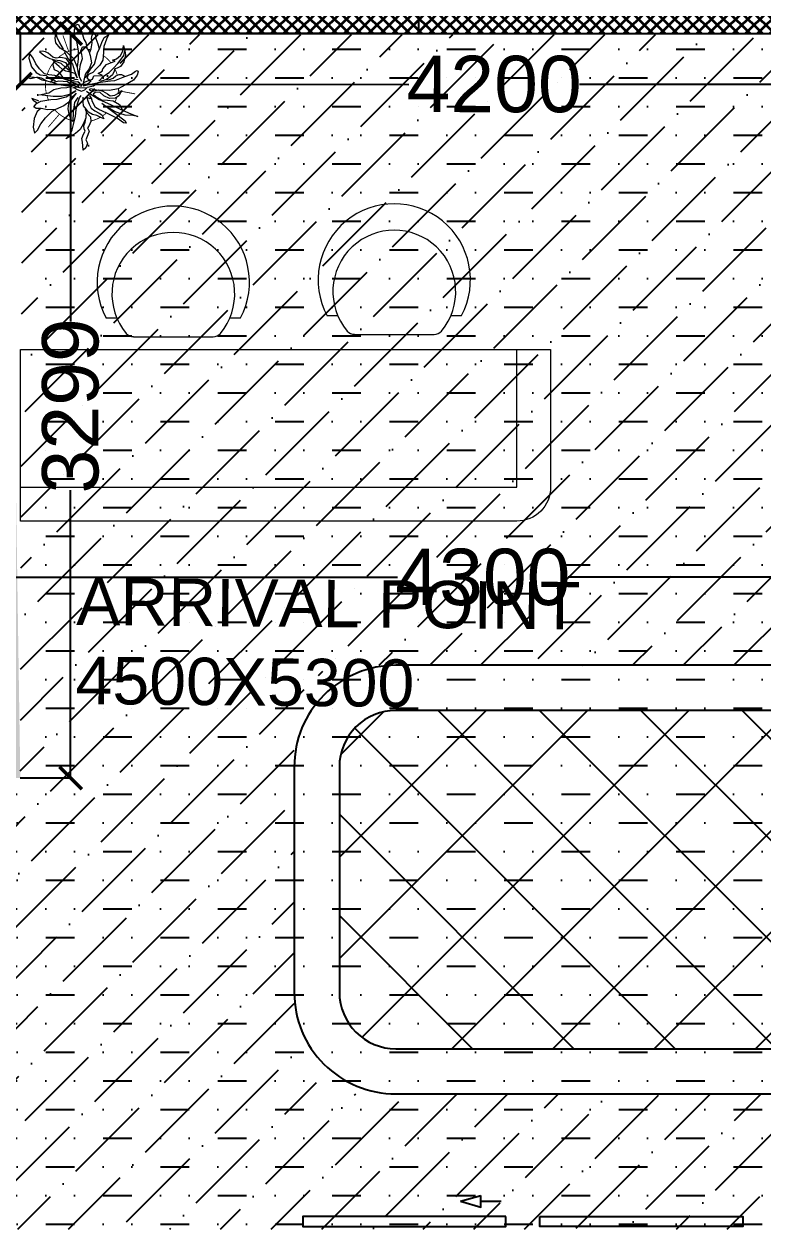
# Model space of a CAD drawing. Header units: millimetres. Extents: x 263321 to 4958806, y 33647 to 987811.
# Drawn here: x 2380568 to 2383843, y 487285 to 492624 of the extents above; entities that cross this region are included whole.
import ezdxf

# ---------------------------------------------------------------- set-up
doc = ezdxf.new("R2010")
doc.units = ezdxf.units.MM
doc.header["$PDMODE"] = 3
for name, color, linetype, lineweight in [('A-GYPSUM PARTITION', 250, 'Continuous', 35), ('A-INDOOR PLANTS', 84, 'Continuous', 5), ('FURNITURE', 30, 'Continuous', 5)]:
    doc.layers.add(name, color=color, linetype=linetype, lineweight=lineweight)
for name, color, linetype in [('CEILING TOA', 7, 'Continuous'), ('DOOR', 5, 'Continuous'), ('FLOORING TOA', 7, 'Continuous'), ('PARTITION DIM.', 250, 'Continuous'), ('PARTITION GYPSUM', 250, 'Continuous'), ('TEXT', 250, 'Continuous')]:
    doc.layers.add(name, color=color, linetype=linetype)
doc.styles.add('ARIAL', font='arial.ttf')
doc.styles.get("Standard").update_dxf_attribs({"font": 'arial.ttf'})
doc.styles.add('TEXT @ 150', font='arial.ttf', dxfattribs={"height": 225})
doc.dimstyles.new('DIM @ 150', dxfattribs={"dimtxt": 225, "dimasz": 100, "dimexe": 1, "dimexo": 0, "dimgap": 0.5, "dimtad": 0, "dimdec": 0, "dimzin": 0, "dimdsep": 46, "dimtxsty": 'TEXT @ 150', "dimblk": 'ARCHTICK', "dimcen": -2, "dimclrd": 8, "dimclre": 8, "dimclrt": 7, "dimadec": 0, "dimazin": 0, "dimtfac": 1, "dimtdec": 0, "dimtofl": 0, "dimtmove": 0, "dimatfit": 3, "dimldrblk": 'OPEN90', "dimfxl": 1, "dimtolj": 1, "dimtzin": 0, "dimlwd": -1, "dimlwe": -1, "dimarcsym": 0})

# ---------------------------------------------------------------- blocks, each defined once
blk = doc.blocks.new('PLANT_10')
at = {"layer": 'A-INDOOR PLANTS', "linetype": 'ByBlock', "lineweight": -2}
for p, q in [((13664.3, 7933.64), (13665.55, 7933.86)), ((13665.52, 7932.8), (13664.3, 7933.64)), ((13666.85, 7932.15), (13665.52, 7932.8)), ((13665.55, 7933.86), (13667.57, 7933.17)), ((13668.06, 7931.25), (13666.85, 7932.15)), ((13667.57, 7933.17), (13668.91, 7932.09)), ((13668.91, 7932.09), (13669.44, 7931.17)), ((13669.84, 7934.37), (13670.24, 7933.69)), ((13670, 7933.37), (13669.84, 7934.37)), ((13669.92, 7931.93), (13670.2, 7930.88)), ((13670.17, 7931.75), (13670, 7933.37)), ((13670.38, 7933.32), (13670.09, 7932.38)), ((13670.71, 7930.64), (13670.17, 7931.75)), ((13670.24, 7933.69), (13670.38, 7933.32)), ((13675.61, 7931.79), (13675.07, 7933.15)), ((13675.07, 7933.15), (13675.52, 7932.79)), ((13675.52, 7932.79), (13676.24, 7931.75)), ((13675.74, 7931.48), (13675.61, 7931.79)), ((13676.35, 7932.06), (13675.7, 7930.98)), ((13677.08, 7932.65), (13676.35, 7932.06)), ((13677.47, 7932.1), (13677.08, 7932.65)), ((13677.51, 7930.91), (13677.47, 7932.1)), ((13677.63, 7931.1), (13678.23, 7931.81)), ((13678.23, 7931.81), (13679.84, 7932.55)), ((13679.84, 7932.55), (13681.95, 7932.8)), ((13682.61, 7931.75), (13681.13, 7930.96)), ((13681.95, 7932.8), (13683.34, 7932.46)), ((13683.34, 7932.46), (13682.61, 7931.75)), ((13663.89, 7930.62), (13663.94, 7931.25)), ((13663.98, 7929.88), (13663.89, 7930.62)), ((13663.94, 7931.25), (13664.46, 7930.64)), ((13664.31, 7929.26), (13663.98, 7929.88)), ((13664.83, 7928.65), (13664.31, 7929.26)), ((13664.46, 7930.64), (13665.11, 7929.79)), ((13665.11, 7929.79), (13665.57, 7928.86)), ((13669.22, 7930.1), (13668.06, 7931.25)), ((13669.5, 7929.11), (13669.22, 7930.1)), ((13669.44, 7931.17), (13669.67, 7929.74)), ((13669.61, 7927.61), (13669.5, 7929.11)), ((13669.67, 7929.74), (13670.38, 7928.94)), ((13670.2, 7930.88), (13670.87, 7929.52)), ((13670.38, 7928.94), (13670.87, 7927.46)), ((13671.34, 7928.22), (13670.71, 7930.64)), ((13673.75, 7929.11), (13672.98, 7927.9)), ((13674.25, 7931.31), (13673.75, 7929.11)), ((13674.5, 7929.32), (13674.25, 7931.31)), ((13674.66, 7928.01), (13674.5, 7929.32)), ((13675.7, 7930.98), (13675.33, 7928.59)), ((13677.81, 7929.36), (13677.51, 7930.91)), ((13677.68, 7927.48), (13677.81, 7929.36)), ((13679.73, 7929.85), (13678.15, 7928.3)), ((13681.13, 7930.96), (13679.73, 7929.85)), ((13660.8, 7927.59), (13659.68, 7927.43)), ((13659.68, 7927.43), (13660.5, 7927.14)), ((13660.5, 7927.14), (13661.89, 7926.5)), ((13661.87, 7927.37), (13660.8, 7927.59)), ((13663.15, 7926.41), (13661.87, 7927.37)), ((13661.89, 7926.5), (13663.36, 7925.67)), ((13664.14, 7924.69), (13663.15, 7926.41)), ((13665.28, 7928.1), (13664.83, 7928.65)), ((13665.49, 7927.36), (13665.28, 7928.1)), ((13665.34, 7926.29), (13665.49, 7927.36)), ((13665.63, 7924.92), (13665.34, 7926.29)), ((13665.57, 7928.86), (13665.92, 7927.75)), ((13665.92, 7927.75), (13666.08, 7926.44)), ((13666.08, 7926.44), (13666.56, 7925.08)), ((13666.78, 7926.15), (13666.1, 7928.13)), ((13666.41, 7927.95), (13667.1, 7928.09)), ((13666.55, 7927.7), (13666.41, 7927.95)), ((13667.52, 7926.61), (13666.55, 7927.7)), ((13667.75, 7925.11), (13666.78, 7926.15)), ((13667.1, 7928.09), (13668.23, 7927.82)), ((13668.16, 7925.94), (13667.52, 7926.61)), ((13668.23, 7927.82), (13668.63, 7926.95)), ((13668.63, 7926.95), (13668.89, 7926.59)), ((13668.89, 7926.59), (13669.47, 7926.23)), ((13669.47, 7926.23), (13670.42, 7925.51)), ((13670.3, 7925.56), (13669.61, 7927.61)), ((13671.22, 7927.97), (13670.89, 7926.71)), ((13670.89, 7926.71), (13671.08, 7924.65)), ((13671.83, 7926.61), (13671.34, 7928.22)), ((13672.14, 7924.62), (13671.83, 7926.61)), ((13672.59, 7926.26), (13672.45, 7924.82)), ((13672.98, 7927.9), (13672.59, 7926.26)), ((13674.15, 7924.18), (13674.66, 7926.07)), ((13674.66, 7926.07), (13674.66, 7928.01)), ((13675.25, 7927.09), (13674.69, 7924.95)), ((13675.33, 7928.59), (13675.25, 7927.09)), ((13676.86, 7925.51), (13677.68, 7927.48)), ((13678.15, 7928.3), (13677.74, 7927.54)), ((13663.93, 7925.43), (13665.64, 7924.49)), ((13665.68, 7923.17), (13664.14, 7924.69)), ((13666.59, 7924.2), (13665.63, 7924.92)), ((13665.64, 7924.49), (13666.92, 7923.46)), ((13667.77, 7922.3), (13665.68, 7923.17)), ((13666.56, 7925.08), (13667.46, 7924.48)), ((13667.48, 7923.79), (13666.59, 7924.2)), ((13666.92, 7923.46), (13668.56, 7922.95)), ((13667.46, 7924.48), (13668.78, 7924.02)), ((13668.73, 7923.83), (13667.48, 7923.79)), ((13668.46, 7924.26), (13667.75, 7925.11)), ((13668.63, 7925.01), (13668.16, 7925.94)), ((13668.78, 7924.21), (13668.63, 7925.01)), ((13669.19, 7922.84), (13668.78, 7924.21)), ((13670.91, 7923.83), (13670.3, 7925.56)), ((13670.42, 7925.51), (13670.77, 7924.58)), ((13670.8, 7923.45), (13670.51, 7922.57)), ((13670.77, 7924.58), (13670.8, 7923.45)), ((13671.43, 7923.29), (13670.91, 7923.83)), ((13671.08, 7924.65), (13671.73, 7923.79)), ((13671.18, 7923.34), (13671.13, 7922.84)), ((13671.62, 7923.1), (13671.18, 7923.34)), ((13672.06, 7923.18), (13672.14, 7924.62)), ((13672.41, 7921.94), (13672.06, 7923.18)), ((13672.45, 7924.82), (13672.17, 7923.5)), ((13672.39, 7922.69), (13672.67, 7923.45)), ((13674.69, 7924.95), (13673.26, 7922.65)), ((13673.26, 7922.65), (13674.15, 7924.18)), ((13673.83, 7922.61), (13675.72, 7924.04)), ((13675.1, 7923.9), (13673.83, 7922.61)), ((13676.27, 7924.31), (13675.1, 7923.9)), ((13675.72, 7924.04), (13676.86, 7925.51)), ((13676.06, 7922.99), (13678.3, 7923.31)), ((13677.52, 7924.47), (13676.27, 7924.31)), ((13678.84, 7924.26), (13677.52, 7924.47)), ((13678.3, 7923.31), (13680.55, 7923.37)), ((13680.16, 7923.8), (13678.84, 7924.26)), ((13681.24, 7923.21), (13679.32, 7922.77)), ((13680.55, 7923.37), (13680.16, 7923.8)), ((13682.55, 7923.5), (13681.24, 7923.21)), ((13683.72, 7924.1), (13682.55, 7923.5)), ((13683.45, 7922.71), (13684.69, 7925.06)), ((13684.69, 7925.06), (13683.72, 7924.1)), ((13657.58, 7922.61), (13657.47, 7922.11)), ((13657.47, 7922.11), (13657.98, 7921.75)), ((13658.75, 7922.96), (13657.58, 7922.61)), ((13657.98, 7921.75), (13659.37, 7921.23)), ((13660.13, 7922.88), (13658.75, 7922.96)), ((13659.37, 7921.23), (13661.01, 7920.78)), ((13661.89, 7922.37), (13660.13, 7922.88)), ((13661.01, 7920.78), (13661.83, 7920.31)), ((13661.83, 7920.31), (13663.03, 7920.03)), ((13663.84, 7922.05), (13661.89, 7922.37)), ((13663.8, 7921.43), (13662.81, 7921.09)), ((13662.81, 7921.09), (13662.83, 7920.27)), ((13664.68, 7921.27), (13663.8, 7921.43)), ((13665.78, 7921.99), (13663.84, 7922.05)), ((13665.62, 7921.11), (13664.68, 7921.27)), ((13667.05, 7921.53), (13665.62, 7921.11)), ((13667.58, 7922.29), (13665.78, 7921.99)), ((13668.6, 7921.76), (13667.05, 7921.53)), ((13669.6, 7921.92), (13667.77, 7922.3)), ((13668.04, 7919.49), (13669.27, 7920.34)), ((13668.56, 7922.95), (13670.21, 7922.37)), ((13670.04, 7921.8), (13668.6, 7921.76)), ((13670.21, 7922.37), (13669.19, 7922.84)), ((13669.27, 7920.34), (13670.76, 7920.76)), ((13671.05, 7921.21), (13670.04, 7921.8)), ((13670.51, 7922.57), (13670.59, 7922.07)), ((13670.76, 7920.76), (13671.63, 7920.91)), ((13671.26, 7920.59), (13670.79, 7919.64)), ((13671.13, 7922.84), (13671.09, 7922.15)), ((13671.09, 7922.15), (13671.48, 7921.72)), ((13671.81, 7921.11), (13671.26, 7920.59)), ((13671.48, 7921.72), (13671.99, 7921.43)), ((13671.64, 7922.67), (13671.62, 7923.1)), ((13672.22, 7921.87), (13671.64, 7922.67)), ((13672.13, 7920.93), (13671.68, 7919.17)), ((13672.23, 7921.5), (13671.81, 7921.11)), ((13671.96, 7920.24), (13672.13, 7920.93)), ((13671.99, 7921.43), (13672.23, 7921.5)), ((13672.6, 7921.76), (13672.39, 7922.69)), ((13672.5, 7923.07), (13672.96, 7922.33)), ((13672.59, 7920.01), (13672.63, 7920.7)), ((13673.08, 7920.52), (13672.59, 7920.01)), ((13672.63, 7920.7), (13672.6, 7921.76)), ((13672.96, 7922.33), (13673.37, 7921.28)), ((13673.37, 7921.28), (13673.08, 7920.52)), ((13674.98, 7921.77), (13674.36, 7921.37)), ((13675.88, 7920.92), (13674.81, 7920.89)), ((13674.9, 7922.2), (13676.06, 7922.99)), ((13676.34, 7922.25), (13674.98, 7921.77)), ((13676.88, 7920.82), (13675.88, 7920.92)), ((13677.83, 7922.6), (13676.34, 7922.25)), ((13677.71, 7920.16), (13676.88, 7920.82)), ((13677.64, 7920.41), (13678.21, 7920.24)), ((13679.32, 7922.77), (13677.83, 7922.6)), ((13679.71, 7920.28), (13681.07, 7920.83)), ((13680.7, 7920.44), (13679.83, 7920.29)), ((13681.63, 7920.72), (13680.7, 7920.44)), ((13681.07, 7920.83), (13682.48, 7921.62)), ((13682.32, 7920.68), (13681.63, 7920.72)), ((13682.83, 7920.44), (13682.32, 7920.68)), ((13682.48, 7921.62), (13683.45, 7922.71)), ((13683.57, 7920.84), (13682.83, 7920.44)), ((13684.62, 7921.25), (13683.57, 7920.84)), ((13685.5, 7921.09), (13684.62, 7921.25)), ((13686.31, 7920.99), (13685.5, 7921.09)), ((13685.72, 7919.9), (13686.83, 7920.31)), ((13687.38, 7920.89), (13686.31, 7920.99)), ((13686.83, 7920.31), (13687.38, 7920.89)), ((13660.07, 7918.81), (13659.64, 7918.36)), ((13659.64, 7918.36), (13659.9, 7918.06)), ((13659.9, 7918.06), (13660.84, 7917.9)), ((13660.87, 7918.96), (13660.07, 7918.81)), ((13660.84, 7917.9), (13662.11, 7917.44)), ((13661.88, 7918.81), (13660.87, 7918.96)), ((13663.31, 7919.04), (13661.88, 7918.81)), ((13662.83, 7920.27), (13663.86, 7919.55)), ((13664.23, 7917.5), (13663.06, 7916.97)), ((13664.11, 7919.31), (13663.31, 7919.04)), ((13663.86, 7919.55), (13664.86, 7919.27)), ((13665.78, 7917.92), (13664.23, 7917.5)), ((13664.86, 7919.27), (13666.62, 7918.95)), ((13666.96, 7918.21), (13665.78, 7917.92)), ((13666.62, 7918.95), (13668.04, 7919.49)), ((13668.12, 7919.18), (13666.96, 7918.21)), ((13667.18, 7916.97), (13667.91, 7917.68)), ((13667.91, 7917.68), (13668.95, 7918.64)), ((13669.16, 7919.84), (13668.12, 7919.18)), ((13668.95, 7918.64), (13669.3, 7919.47)), ((13670.21, 7920.25), (13669.16, 7919.84)), ((13669.3, 7919.47), (13669.66, 7919.79)), ((13669.7, 7918.36), (13669.64, 7916.29)), ((13669.66, 7919.79), (13670.28, 7920)), ((13670.51, 7918.69), (13669.7, 7918.36)), ((13670.28, 7920), (13670.74, 7919.32)), ((13670.74, 7919.32), (13670.51, 7918.69)), ((13670.79, 7919.64), (13670.87, 7919.02)), ((13670.87, 7919.02), (13671.48, 7919.53)), ((13672.07, 7918.49), (13671.3, 7917.34)), ((13671.68, 7919.17), (13671.35, 7917.59)), ((13671.48, 7919.53), (13671.96, 7920.24)), ((13672.41, 7919.94), (13672.07, 7918.49)), ((13672.59, 7920.01), (13672.59, 7920.01)), ((13672.8, 7919.26), (13673.05, 7919.46)), ((13673.23, 7917.34), (13672.81, 7919.14)), ((13673.05, 7919.46), (13673.38, 7918.65)), ((13673.38, 7918.65), (13673.05, 7917.27)), ((13673.34, 7920.09), (13674.25, 7918.87)), ((13673.62, 7916.97), (13673.65, 7918.1)), ((13673.65, 7918.1), (13674.07, 7918.55)), ((13674.07, 7918.55), (13674.59, 7917.88)), ((13674.25, 7918.87), (13675.37, 7917.15)), ((13674.36, 7919.37), (13675.18, 7919.27)), ((13675.06, 7918.96), (13674.36, 7919.37)), ((13674.59, 7917.88), (13675.45, 7916.53)), ((13674.84, 7920.01), (13675.66, 7919.79)), ((13675.18, 7919.27), (13674.84, 7920.01)), ((13675.88, 7918.73), (13675.06, 7918.96)), ((13675.66, 7919.79), (13676.48, 7919.5)), ((13677.21, 7918.02), (13675.88, 7918.73)), ((13676.48, 7919.5), (13677.37, 7919.03)), ((13677.74, 7917.16), (13677.21, 7918.02)), ((13677.37, 7919.03), (13678.02, 7918.11)), ((13678.35, 7919.62), (13677.71, 7920.16)), ((13678.02, 7918.11), (13678.55, 7917.12)), ((13678.21, 7920.24), (13679.71, 7920.28)), ((13678.88, 7918.7), (13678.35, 7919.62)), ((13678.4, 7920.12), (13679.43, 7919.21)), ((13679.16, 7917.64), (13678.88, 7918.7)), ((13679.63, 7916.72), (13679.16, 7917.64)), ((13679.43, 7919.21), (13680.56, 7919.12)), ((13680.56, 7919.12), (13681.67, 7919.59)), ((13681.67, 7919.59), (13682.09, 7919.92)), ((13682.09, 7919.92), (13682.86, 7919.5)), ((13682.86, 7919.5), (13683.72, 7919.84)), ((13683.72, 7919.84), (13684.96, 7920.26)), ((13684.96, 7920.26), (13685.72, 7919.9)), ((13660.59, 7915.89), (13660, 7914.93)), ((13660, 7914.93), (13660.98, 7915.4)), ((13661.76, 7916.49), (13660.59, 7915.89)), ((13660.98, 7915.4), (13662.78, 7916.02)), ((13663.06, 7916.97), (13661.76, 7916.49)), ((13662.11, 7917.44), (13663.3, 7917.1)), ((13662.78, 7916.02), (13664.21, 7916.12)), ((13664.21, 7916.12), (13665.96, 7916.24)), ((13665.96, 7916.24), (13667.18, 7916.97)), ((13667.05, 7915.34), (13666.64, 7914.45)), ((13668.08, 7916.24), (13667.05, 7915.34)), ((13668.94, 7914.77), (13667.91, 7913.74)), ((13668.57, 7916.44), (13668.08, 7916.24)), ((13669.17, 7917.34), (13668.57, 7916.44)), ((13669.83, 7916.11), (13668.94, 7914.77)), ((13669.64, 7916.29), (13669.17, 7917.34)), ((13669.46, 7913.91), (13670.25, 7914.87)), ((13670.99, 7917.21), (13669.83, 7916.11)), ((13670.25, 7914.87), (13670.67, 7915.51)), ((13670.57, 7914.63), (13670.28, 7913.81)), ((13670.66, 7915.76), (13670.57, 7914.63)), ((13671, 7916.83), (13670.66, 7915.76)), ((13671.14, 7916.21), (13670.89, 7914.39)), ((13671.3, 7917.34), (13671.14, 7916.21)), ((13672.82, 7912.57), (13673.19, 7914.65)), ((13673.05, 7917.27), (13673.39, 7916.28)), ((13673.14, 7916.33), (13673.23, 7917.34)), ((13673.19, 7914.65), (13673.14, 7916.33)), ((13673.39, 7916.28), (13673.99, 7915.17)), ((13674.46, 7916), (13673.62, 7916.97)), ((13673.99, 7915.17), (13674.45, 7914.5)), ((13675.07, 7914.64), (13674.46, 7916)), ((13675.05, 7913.2), (13675.07, 7914.64)), ((13675.37, 7917.15), (13676.51, 7914.43)), ((13675.45, 7916.53), (13675.49, 7915.15)), ((13675.49, 7915.15), (13675.66, 7913.78)), ((13676.2, 7916.49), (13680.43, 7910.93)), ((13678.23, 7913.49), (13677.5, 7914.65)), ((13678.55, 7915.31), (13677.74, 7917.16)), ((13678.55, 7917.12), (13678.95, 7916.45)), ((13679.87, 7912.72), (13678.55, 7915.31)), ((13678.95, 7916.45), (13679.96, 7916.04)), ((13679.96, 7916.04), (13679.63, 7916.72)), ((13664.9, 7912.02), (13663.85, 7911.49)), ((13665.77, 7911.92), (13664.86, 7911.27)), ((13665.68, 7912.98), (13664.9, 7912.02)), ((13665.96, 7913.93), (13665.68, 7912.98)), ((13666.75, 7912.64), (13665.77, 7911.92)), ((13666.23, 7913.31), (13665.96, 7913.93)), ((13666.64, 7914.45), (13666.23, 7913.31)), ((13666.42, 7911.25), (13667.52, 7912.04)), ((13667.91, 7913.74), (13666.75, 7912.64)), ((13667.52, 7912.04), (13667.93, 7912.86)), ((13667.93, 7912.86), (13668.04, 7913.36)), ((13668.04, 7913.36), (13668.6, 7913.57)), ((13668.6, 7913.57), (13669.46, 7913.91)), ((13669.74, 7913.17), (13669.38, 7912.4)), ((13669.38, 7912.4), (13669.4, 7911.78)), ((13669.4, 7911.78), (13669.6, 7911.35)), ((13670.28, 7913.81), (13669.74, 7913.17)), ((13670.85, 7913.39), (13669.87, 7910.98)), ((13670.89, 7914.39), (13670.85, 7913.39)), ((13671.87, 7910.85), (13672.82, 7912.57)), ((13673.82, 7912.54), (13673.22, 7911.71)), ((13673.22, 7911.71), (13674.45, 7912.43)), ((13674.29, 7913.43), (13673.82, 7912.54)), ((13674.45, 7914.5), (13674.29, 7913.43)), ((13674.45, 7912.43), (13675.05, 7913.2)), ((13675.66, 7913.78), (13676.51, 7912.31)), ((13676.51, 7914.43), (13677.64, 7912.15)), ((13676.51, 7912.31), (13677.72, 7911.66)), ((13677.64, 7912.15), (13678.78, 7909.62)), ((13678.64, 7912.18), (13678.23, 7913.49)), ((13679.05, 7910.95), (13678.64, 7912.18)), ((13680.85, 7911.31), (13679.87, 7912.72)), ((13663.85, 7911.49), (13662.54, 7911.32)), ((13662.54, 7911.32), (13663.74, 7911.04)), ((13664.86, 7911.27), (13663.74, 7910.98)), ((13663.74, 7911.04), (13664.74, 7910.89)), ((13664.74, 7910.89), (13666.42, 7911.25)), ((13669.29, 7909.4), (13668.63, 7908.5)), ((13669.87, 7910.98), (13669.29, 7909.4)), ((13669.52, 7908.09), (13670.74, 7908.94)), ((13669.6, 7911.35), (13669.87, 7910.92)), ((13670.74, 7908.94), (13671.87, 7910.85)), ((13678.78, 7909.62), (13679.4, 7907.89)), ((13679.17, 7909.14), (13679.05, 7910.95)), ((13679.4, 7907.89), (13679.17, 7909.14)), ((13680.43, 7910.93), (13680.94, 7910.69)), ((13680.94, 7910.69), (13680.85, 7911.31)), ((13668.63, 7908.5), (13668.45, 7908.06)), ((13668.45, 7908.06), (13668.77, 7907.88)), ((13668.77, 7907.88), (13669.52, 7908.09))]:
    blk.add_line(p, q, dxfattribs=at)
at = {"layer": 'A-INDOOR PLANTS', "linetype": 'Continuous', "lineweight": 18, "ltscale": 0.5, "const_width": 0.2}
for points in [[(13669.4, 7929.47, 0.116285), (13665.96, 7927.44)], [(13673.88, 7929.67, 0.090884), (13670.74, 7929.78)], [(13675.42, 7929.17, 0.028901), (13674.47, 7929.51)], [(13665.42, 7926.87, 0.0574), (13664.3, 7925.23)], [(13680.37, 7923.57, 0.141213), (13677.8, 7927.66)], [(13664.08, 7924.79, 0.079562), (13663.34, 7922.14)], [(13680.68, 7920.44, 0.006998), (13680.7, 7920.68)], [(13663.38, 7919.89, 0.022707), (13663.53, 7919.11)], [(13679.57, 7916.84, 0.070954), (13680.47, 7919.13)], [(13664.86, 7916.17, 0.072973), (13666.59, 7914.33)], [(13677.6, 7914.49, 0.002611), (13677.67, 7914.55)], [(13678.52, 7915.38, 0.034437), (13679.25, 7916.33)], [(13668.08, 7913.38, 0.04589), (13669.56, 7912.79)], [(13672.77, 7912.48, 0.032284), (13673.88, 7912.65)], [(13674.83, 7912.92, 0.033376), (13675.9, 7913.37)]]:
    blk.add_lwpolyline(points, format="xyb", dxfattribs=at)
for points in [[(13678.83, 7926.57), (13681.9, 7929.19)], [(13663.9, 7924.37), (13660.1, 7925.72)], [(13673.27, 7912.54), (13674, 7908.57)]]:
    blk.add_lwpolyline(points, dxfattribs=at)
at = {"layer": 'A-INDOOR PLANTS', "linetype": 'Continuous', "lineweight": 18, "ltscale": 0.5}
blk.add_arc((13672, 7921.16), 8.71, 12.4792, 14.7067, dxfattribs=at)
blk = doc.blocks.new('_ArchTick')
at = {"color": 0, "linetype": 'ByBlock', "const_width": 0.15}
blk.add_lwpolyline([(-0.5, -0.5), (0.5, 0.5)], dxfattribs=at)
blk = doc.blocks.new('*D612')
at = {"layer": 'Defpoints', "color": 0, "transparency": 16777216}
for p in [(2380551.6, 492582), (2384751.7, 492579.6), (2384751.6, 492355.9)]:
    blk.add_point(p, dxfattribs=at)
at = {"layer": 'PARTITION DIM.', "color": 8, "transparency": 16777216}
for p, q in [((2380551.6, 492582), (2380551.5, 492357.3)), ((2384751.7, 492579.6), (2384751.6, 492354.9)), ((2380551.5, 492358.3), (2382273.1, 492357.3)), ((2384751.6, 492355.9), (2383029.9, 492356.9))]:
    blk.add_line(p, q, dxfattribs=at)
at = {"layer": 'PARTITION DIM.', "color": 8, "transparency": 16777216, "xscale": 100, "yscale": 100, "zscale": 100}
for p, rotation in [((2380551.5, 492358.3), 179.9672758163646), ((2384751.6, 492355.9), 359.9672758163646)]:
    blk.add_blockref('_ArchTick', p, dxfattribs=dict(at, rotation=rotation))
at = {"layer": 'PARTITION DIM.', "color": 7, "transparency": 16777216, "insert": (2382651.5, 492357.1), "char_height": 250, "attachment_point": 5, "rotation": 359.9673}
blk.add_mtext('\\A1;4200', dxfattribs=at)
blk = doc.blocks.new('_Open90')
at = {"color": 0, "linetype": 'ByBlock'}
for p, q in [((0, 0), (-1, 0)), ((-0.5, 0.5), (0, 0)), ((0, 0), (-0.5, -0.5))]:
    blk.add_line(p, q, dxfattribs=at)
blk = doc.blocks.new('*D626')
at = {"layer": 'Defpoints', "color": 0, "transparency": 16777216}
for p in [(2380451.6, 490383.1), (2384751.6, 490383.1), (2380451.6, 490172.6)]:
    blk.add_point(p, dxfattribs=at)
at = {"layer": 'PARTITION DIM.', "color": 8, "transparency": 16777216}
for p, q in [((2380451.6, 490383.1), (2380451.6, 490171.6)), ((2384751.6, 490383.1), (2384751.6, 490171.6)), ((2380451.6, 490172.6), (2382223.2, 490172.6)), ((2384751.6, 490172.6), (2382980, 490172.6))]:
    blk.add_line(p, q, dxfattribs=at)
at = {"layer": 'PARTITION DIM.', "color": 8, "transparency": 16777216, "xscale": 100, "yscale": 100, "zscale": 100, "rotation": 180}
blk.add_blockref('_ArchTick', (2380451.6, 490172.6), dxfattribs=at)
at = {"layer": 'PARTITION DIM.', "color": 8, "transparency": 16777216, "xscale": 100, "yscale": 100, "zscale": 100}
blk.add_blockref('_ArchTick', (2384751.6, 490172.6), dxfattribs=at)
at = {"layer": 'PARTITION DIM.', "color": 7, "transparency": 16777216, "insert": (2382601.6, 490172.6), "char_height": 250, "attachment_point": 5}
blk.add_mtext('\\A1;4300', dxfattribs=at)
blk = doc.blocks.new('*D628')
at = {"layer": 'Defpoints', "color": 0, "transparency": 16777216}
for p in [(2380551.6, 492582), (2380551.6, 489283.1), (2380774.7, 489283.1)]:
    blk.add_point(p, dxfattribs=at)
at = {"layer": 'PARTITION DIM.', "color": 8, "transparency": 16777216}
for p, q in [((2380551.6, 492582), (2380775.7, 492582)), ((2380774.7, 492582), (2380774.7, 491306.5)), ((2380774.7, 489283.1), (2380774.7, 490558.6)), ((2380551.6, 489283.1), (2380775.7, 489283.1))]:
    blk.add_line(p, q, dxfattribs=at)
at = {"layer": 'PARTITION DIM.', "color": 8, "transparency": 16777216, "xscale": 100, "yscale": 100, "zscale": 100}
for p, rotation in [((2380774.7, 492582), 90), ((2380774.7, 489283.1), 270)]:
    blk.add_blockref('_ArchTick', p, dxfattribs=dict(at, rotation=rotation))
at = {"layer": 'PARTITION DIM.', "color": 7, "transparency": 16777216, "insert": (2380774.7, 490932.5), "char_height": 250, "attachment_point": 5, "rotation": 90}
blk.add_mtext('\\A1;3299', dxfattribs=at)
blk = doc.blocks.new('*D710')
at = {"layer": 'Defpoints', "color": 0, "transparency": 16777216}
for p in [(2382317.1, 492901.3), (2380451.6, 492582), (2382317.1, 492582)]:
    blk.add_point(p, dxfattribs=at)
at = {"layer": 'PARTITION DIM.', "color": 8, "transparency": 16777216}
for p, q in [((2380451.6, 492582), (2380451.6, 492902.3)), ((2380451.6, 492901.3), (2381021.4, 492901.3)), ((2382317.1, 492901.3), (2381747.3, 492901.3)), ((2382317.1, 492582), (2382317.1, 492902.3))]:
    blk.add_line(p, q, dxfattribs=at)
at = {"layer": 'PARTITION DIM.', "color": 8, "transparency": 16777216, "xscale": 100, "yscale": 100, "zscale": 100, "rotation": 180}
blk.add_blockref('_ArchTick', (2380451.6, 492901.3), dxfattribs=at)
at = {"layer": 'PARTITION DIM.', "color": 8, "transparency": 16777216, "xscale": 100, "yscale": 100, "zscale": 100}
blk.add_blockref('_ArchTick', (2382317.1, 492901.3), dxfattribs=at)
at = {"layer": 'PARTITION DIM.', "color": 7, "transparency": 16777216, "insert": (2381384.4, 492901.3), "char_height": 250, "attachment_point": 5}
blk.add_mtext('\\A1;1865', dxfattribs=at)
blk = doc.blocks.new('chair 24')
for p, q in [((-4.34, 7.49), (-5.49, 8.51)), ((-4.32, 3.84), (4.32, -3.84)), ((7.96, -3.41), (9.13, -4.45))]:
    blk.add_line(p, q)
for centre, radius, start, end in [((5.26, 5.92), 11.06, 290.4509, 166.422), ((4.14, 4.65), 8.92, 278.3412, 178.3476), ((-3.41, 4.91), 1.37, 180.1234, 230.1202), ((5.23, -2.82), 1.37, 228.3444, 278.3412)]:
    blk.add_arc(centre, radius, start, end)

msp = doc.modelspace()

# ---------------------------------------------------------------- hatches: boundary and pattern name
at = {"layer": 'A-GYPSUM PARTITION', "true_color": 0x636466}
h = msp.add_hatch(dxfattribs=at)
h.set_pattern_fill('ANSI37', color=251, scale=12)
h.set_pattern_definition([(45, (13069.08, -8478.743), (-26.94076836, 26.94076836), []), (135, (13069.08, -8478.743), (-26.94076836, -26.94076836), [])])
h.paths.add_polyline_path([(2388031.6, 492582), (2388031.6, 492682), (2380451.6, 492682.1), (2380451.6, 492582.1)])
at = {"layer": 'CEILING TOA', "true_color": 0x939598}
h = msp.add_hatch(dxfattribs=at)
h.set_pattern_fill('ANSI36', color=252, scale=50)
h.set_pattern_definition([(45, (13069.08, -8478.74), (84.189901, 308.696304), [396.875, -79.375, 0, -79.375])])
edge = h.paths.add_edge_path(flags=16)
edge.add_arc((2382015.7, 488133.1), 250, 180, 270)
edge.add_line((2382015.7, 487883.1), (2386115.6, 487883.1))
edge.add_arc((2386115.6, 488133.1), 250, 270, 360)
edge.add_line((2386365.6, 488133.1), (2386365.6, 489532.6))
edge.add_arc((2386115.6, 489532.6), 250, 0, 90)
edge.add_line((2386115.6, 489782.6), (2382015.7, 489782.6))
edge.add_arc((2382015.7, 489532.6), 250, 90, 180)
edge.add_line((2381765.7, 489532.6), (2381765.7, 488133.1))
h.paths.add_polyline_path([(2384751.6, 492578), (2380561, 492578), (2380551.6, 489283.1), (2380445.5, 489283.1), (2380445.5, 487283.1), (2394411.6, 487283.1), (2394411.6, 489289.9), (2388031.6, 489289.5), (2388031.6, 490383.1), (2385751.6, 490383.1), (2384751.6, 490383.1)])
at = {"layer": 'CEILING TOA'}
h = msp.add_hatch(dxfattribs=at)
h.set_pattern_fill('ANSI37', color=252, scale=100)
h.set_pattern_definition([(45, (13069.08, -8478.74), (-224.506403, 224.506403), []), (135, (13069.08, -8478.74), (-224.506403, -224.506403), [])])
edge = h.paths.add_edge_path()
edge.add_line((2385915.6, 489582.6), (2382215.7, 489582.6))
edge.add_arc((2382215.7, 489332.6), 250, 90, 180)
edge.add_line((2381965.7, 489332.6), (2381965.7, 488333.1))
edge.add_arc((2382215.7, 488333.1), 250, 180, 270)
edge.add_line((2382215.7, 488083.1), (2385915.6, 488083.1))
edge.add_arc((2385915.6, 488333.1), 250, 270, 360)
edge.add_line((2386165.6, 488333.1), (2386165.6, 489332.6))
edge.add_arc((2385915.6, 489332.6), 250, 0, 90)
at = {"layer": 'FLOORING TOA', "true_color": 0xc7c8ca}
h = msp.add_hatch(dxfattribs=at)
h.set_pattern_fill('EARTH', color=9, scale=120)
edge = h.paths.add_edge_path()
edge.add_line((2399150.3, 470683.1), (2406751.6, 470683.1))
edge.add_line((2406751.6, 470683.1), (2406751.6, 489283.1))
edge.add_line((2406751.6, 489283.1), (2406777, 491421.9))
edge.add_line((2406777, 491421.9), (2410711.6, 491383.1))
edge.add_line((2410711.6, 491383.1), (2410711.6, 490662.8))
edge.add_line((2410711.6, 490662.8), (2412251.6, 490662.8))
edge.add_line((2412251.6, 490662.8), (2412251.6, 491383.1))
edge.add_line((2412251.6, 491383.1), (2413501.6, 491383.1))
edge.add_line((2413501.6, 491383.1), (2413501.6, 490641.9))
edge.add_line((2413501.6, 490641.9), (2414541.6, 490641.9))
edge.add_line((2414541.6, 490641.9), (2414541.6, 491383.1))
edge.add_line((2414541.6, 491383.1), (2419059.8, 491383.1))
edge.add_line((2419059.8, 491383.1), (2419290.9, 492883.1))
edge.add_line((2419290.9, 492883.1), (2413191.6, 492883.1))
edge.add_line((2413191.6, 492883.1), (2413191.6, 495458.2))
edge.add_line((2413191.6, 495458.2), (2416206.2, 495458.2))
edge.add_line((2416206.2, 495458.2), (2416206.2, 496558.2))
edge.add_line((2416206.2, 496558.2), (2413191.6, 496558.2))
edge.add_line((2413191.6, 496558.2), (2413191.6, 498963.1))
edge.add_line((2413191.6, 498963.1), (2411651.6, 498963.1))
edge.add_line((2411651.6, 498963.1), (2411651.6, 492883.1))
edge.add_line((2411651.6, 492883.1), (2404451.6, 492883.1))
edge.add_line((2404451.6, 492883.1), (2404452.6, 502283.1))
edge.add_line((2404452.6, 502283.1), (2402951.6, 502283.1))
edge.add_line((2402951.6, 502283.1), (2402951.4, 497183.5))
edge.add_line((2402951.4, 497183.5), (2402951.6, 497133.1))
edge.add_line((2402951.6, 497133.1), (2399951.6, 497133.1))
edge.add_line((2399951.6, 497133.1), (2399951.6, 505326.9))
edge.add_arc((2397396.4, -38564.5), 543897.4, 89.730828, 95.307778)
edge.add_line((2347082.8, 503000.8), (2347082.9, 472483.1))
edge.add_line((2347082.9, 472483.1), (2343851.6, 472483.1))
edge.add_line((2343851.6, 472483.1), (2343851.6, 458383.2))
edge.add_line((2343851.6, 458383.2), (2354252.4, 458383.2))
edge.add_line((2354252.4, 458383.2), (2354252.7, 455753.4))
edge.add_arc((2374151.3, 141679.3), 314703.8, 88.069715, 93.625218, ccw=False)
edge.add_line((2384751.6, 456204.5), (2384751.6, 459200.3))
edge.add_line((2384751.6, 459200.3), (2394751.8, 459200.3))
edge.add_line((2394751.8, 459200.3), (2394749.6, 457484.3))
edge.add_line((2394749.6, 457484.3), (2395751.6, 457483.1))
edge.add_line((2395751.6, 457483.1), (2395751.6, 458383.1))
edge.add_line((2395751.6, 458383.1), (2396651.6, 458383.1))
edge.add_line((2396651.6, 458383.1), (2396651.6, 459197.4))
edge.add_line((2396651.6, 459197.4), (2399811.2, 459198))
edge.add_line((2399811.2, 459198), (2399811.2, 460833.1))
edge.add_line((2399811.2, 460833.1), (2398551.6, 460833.1))
edge.add_line((2398551.6, 460833.1), (2398551.6, 466883.1))
edge.add_line((2398551.6, 466883.1), (2403551.7, 466883.1))
edge.add_line((2403551.7, 466883.1), (2403551.7, 465533.1))
edge.add_line((2403551.7, 465533.1), (2407851.7, 465533.1))
edge.add_line((2407851.7, 465533.1), (2407851.7, 460783.1))
edge.add_line((2407851.7, 460783.1), (2409491.6, 460783.1))
edge.add_line((2409491.6, 460783.1), (2409496.3, 466883.1))
edge.add_line((2409496.3, 466883.1), (2415285.8, 466883.1))
edge.add_line((2415285.8, 466883.1), (2415516.9, 468383.1))
edge.add_line((2415516.9, 468383.1), (2399151.6, 468383.1))
edge.add_arc((2399151.6, 468983.1), 600, 180.0002, 269.9977, ccw=False)
edge.add_line((2398551.6, 468983.1), (2398551.6, 470083.1))
edge.add_arc((2399151.6, 470083.1), 600, 90.125, 179.9999, ccw=False)
edge = h.paths.add_edge_path(flags=16)
edge.add_line((2350804.3, 495933.1), (2349254.3, 495933.1))
edge.add_arc((2349254.3, 495533.1), 400, 90.0003, 179.7889)
edge.add_line((2348854.3, 495534.5), (2348854.3, 492844.4))
edge.add_line((2348854.3, 492844.4), (2350804.3, 492844.4))
edge.add_line((2350804.3, 492844.4), (2350804.3, 495933.1))
h.paths.add_polyline_path([(2380451.6, 495933.1), (2394411.6, 495933.1), (2394411.6, 489283.1), (2388129.7, 489289.9), (2388129.7, 487283.1), (2379984.7, 487283), (2379984.7, 489283.1), (2380551.6, 489283.1)], flags=16)
edge = h.paths.add_edge_path(flags=16)
edge.add_line((2404951.6, 487283.1), (2348951.6, 487283.1))
edge.add_arc((2348951.6, 486983.1), 300, 90, 179.997)
edge.add_line((2348651.6, 486983.1), (2348650.9, 472483.1))
edge.add_line((2348650.9, 472483.1), (2404951.6, 472483.1))
edge.add_line((2404951.6, 472483.1), (2404951.6, 487283.1))
h.paths.add_polyline_path([(2396751.6, 460833.1), (2396751.6, 464283.1)], flags=16)
at = {"layer": 'FLOORING TOA', "true_color": 0xddb3d4}
h = msp.add_hatch(dxfattribs=at)
h.set_pattern_fill('MUDST', color=254, scale=20)
h.set_pattern_definition([(0, (14400.26, 69222.26), (254, 127), [127, -127, 0, -127, 0, -127])])
h.paths.add_polyline_path([(2380552, 492582), (2384751.6, 492582), (2384758.1, 490383.1), (2388142.7, 490384.8), (2388129.7, 487286.6), (2379984.7, 487283.1), (2379981.2, 489282.9), (2380551.6, 489287.4)])

# ---------------------------------------------------------------- linework, layer by layer
at = {"layer": 'CEILING TOA', "elevation": 0}
for points in [[(2385915.6, 489782.6), (2382215.7, 489782.6, 0.414214), (2381765.7, 489332.6), (2381765.7, 488333.1, 0.414214), (2382215.7, 487883.1), (2385915.6, 487883.1, 0.414214), (2386365.6, 488333.1), (2386365.6, 489332.6, 0.414214)], [(2385915.6, 489582.6), (2382215.7, 489582.6, 0.414214), (2381965.7, 489332.6), (2381965.7, 488333.1, 0.414214), (2382215.7, 488083.1), (2385915.6, 488083.1, 0.414214), (2386165.6, 488333.1), (2386165.6, 489332.6, 0.414214)]]:
    msp.add_lwpolyline(points, format="xyb", close=True, dxfattribs=at)
at = {"layer": 'DOOR', "elevation": 0}
for points in [[(2382502.2, 487407.5), (2382592.4, 487381.5), (2382592.4, 487433.5)], [(2382502.2, 487407.5), (2382592.4, 487433.5)], [(2382592.4, 487407.5), (2382682.6, 487407.5)]]:
    msp.add_lwpolyline(points, dxfattribs=at)
for points in [[(2382704.1, 487339.9), (2381803.6, 487339.9), (2381803.6, 487294.9), (2382704.1, 487294.9)], [(2382854.1, 487339.9), (2383753.6, 487339.9), (2383753.6, 487294.9), (2382854.1, 487294.9)]]:
    msp.add_lwpolyline(points, close=True, dxfattribs=at)
at = {"layer": 'FLOORING TOA', "elevation": 0}
msp.add_lwpolyline([(2382317.1, 492682), (2380451.6, 492682), (2380451.6, 492582), (2382317.1, 492582)], close=True, dxfattribs=at)
at = {"layer": 'FURNITURE', "color": 18, "linetype": 'ByBlock', "true_color": 0x000000}
for p, q in [((2382751.8, 490571.6), (2382751.8, 491181.6)), ((2380551.8, 490571.6), (2382751.8, 490571.6))]:
    msp.add_line(p, q, dxfattribs=at)
at = {"layer": 'FURNITURE', "color": 18, "linetype": 'ByBlock', "true_color": 0x000000, "elevation": 0}
msp.add_lwpolyline([(2380551.8, 490421.6), (2380551.8, 491181.6), (2382901.8, 491181.6), (2382901.8, 490571.6, -0.414214), (2382751.8, 490421.6)], format="xyb", close=True, dxfattribs=at)
at = {"layer": 'PARTITION GYPSUM', "color": 30, "elevation": 0}
for points in [[(2382163, 492582), (2380451.6, 492582), (2380451.6, 495933.1)], [(2380451.6, 492582), (2388031.6, 492582)]]:
    msp.add_lwpolyline(points, dxfattribs=at)

# ---------------------------------------------------------------- block references
at = {"layer": 'A-INDOOR PLANTS', "xscale": -18.65385502437762, "yscale": 18.65385502437762, "zscale": 18.65385502437762, "rotation": 90}
msp.add_blockref('PLANT_10', (2528585.8, 747387.9), dxfattribs=at)
at = {"layer": 'FURNITURE', "linetype": 'ByBlock', "xscale": 30.52093910571895, "yscale": 30.52093910571895, "zscale": 30.52093910571895, "rotation": 41.65642877275527}
for p in [(2381229.7, 491238.7), (2382209.1, 491248.6)]:
    msp.add_blockref('chair 24', p, dxfattribs=at)

# ---------------------------------------------------------------- texts
at = {"layer": 'TEXT', "insert": (2380796, 489608.2), "char_height": 210, "width": 3636.251, "attachment_point": 7, "rotation": 359.4961, "style": 'ARIAL'}
msp.add_mtext('ARRIVAL POINT\\P4500X5300', dxfattribs=at)

# ---------------------------------------------------------------- dimensions: what is measured, and where the dimension line sits
at = {"layer": 'PARTITION DIM.'}
for base, p1, p2, picture, middle in [((2382317.0767, 492901.3358), (2380451.6294, 492581.9716), (2382317.0767, 492581.975), '*D710', (2381384.3531, 492901.3358)), ((2380451.6, 490172.6), (2384751.6, 490383.1), (2380451.6, 490383.1), '*D626', (2382601.6, 490172.6))]:
    dim = msp.add_linear_dim(base=base, p1=p1, p2=p2, dimstyle='DIM @ 150', override={"dimtxt": 250, "dimtxsty": 'Standard', "dimarcsym": 1}, dxfattribs=at)
    dim.commit()
    dim.dimension.update_dxf_attribs({"geometry": picture, "text_midpoint": middle})
dim = msp.add_linear_dim(base=(2380774.7, 489283.1), p1=(2380551.6, 492582), p2=(2380551.6, 489283.1), angle=90, dimstyle='DIM @ 150', override={"dimtxt": 250, "dimtxsty": 'Standard', "dimarcsym": 1}, dxfattribs=at)
dim.commit()
dim.dimension.update_dxf_attribs({"geometry": '*D628', "text_midpoint": (2380774.7, 490932.5)})
dim = msp.add_aligned_dim(p1=(2380551.6, 492582), p2=(2384751.7, 492579.6), distance=-223.7, dimstyle='DIM @ 150', override={"dimtxt": 250, "dimtxsty": 'Standard', "dimarcsym": 1}, dxfattribs=at)
dim.commit()
dim.dimension.update_dxf_attribs({"geometry": '*D612', "text_midpoint": (2382651.5, 492357.1)})

doc.saveas('drawing.dxf')
